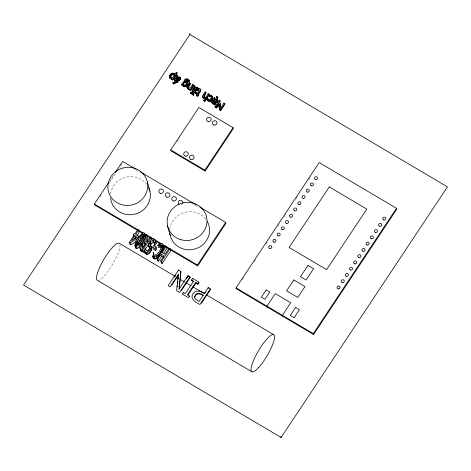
<?xml version="1.0" encoding="UTF-8"?>
<svg xmlns="http://www.w3.org/2000/svg" width="471" height="471" viewBox="0 0 471 471"><rect width="100%" height="100%" fill="white"/><g stroke="black" fill="none" stroke-linecap="round" stroke-linejoin="round"><path stroke-width="0.35" stroke-dasharray="2.35 1.77" d="M110.137 180.293L113.37 175.43M99.893 197.049L101.512 194.611M109.59 182.442L115.648 173.316M120.499 166.01L122.113 163.578M177.014 141.753L179.834 137.508M242.394 279.627L244.013 277.183M254.157 261.905L255.782 259.456M265.921 244.178L267.546 241.735M277.69 226.457L279.309 224.013M284.178 216.678L285.803 214.234M295.941 198.956L297.566 196.507M308.923 179.398L310.548 176.955M136.196 170.214L139.357 172.086M195.606 205.38L198.138 206.875M110.638 193.828A20 18.987 -15.6 0 1 125.492 177.343A20 18.987 -15.6 0 1 146.593 184.143M169.801 229.601A20 18.987 -15.6 0 1 185.462 212.221A20 18.987 -15.6 0 1 207.04 220.976M182.071 204.255A2.337 2.22 -15.6 0 1 180.999 204.808M119.993 244.702A21.536 5.004 -59.4 0 1 112.675 264.143A21.536 5.004 -59.4 0 1 99.087 280.227"/><path stroke-width="0.71" d="M151.65 249.289L151.061 246.215L150.013 244.184L149.896 243.13L150.526 241.788L152.628 240.287L153.334 240.498L154.205 242.335L154.835 245.444L156.237 243.336L154.824 239.456L153.087 238.744C150.361 239.38 148.971 242.129 148.383 244.637L149.601 247.958L148.966 249.365L147.647 250.596L146.346 250.584L145.633 249.589L145.445 248.135L144.108 250.148L145.168 253.386L147.04 254.428C150.349 253.581 152.798 249.43 151.061 246.215M141.93 244.714L141.918 247.658L142.742 248.146L145.916 243.372L144.45 242.683L141.93 244.714L142.513 248.305M160.888 244.973L161.482 247.092L159.846 246.998L158.444 247.581L157.85 245.462L160.099 244.755L161.429 245.732C161.135 249.571 158.574 253.592 155.083 255.317L153.558 254.64L153.258 252.379L153.999 255.629M211.591 97.209L210.484 99.463L209.124 99.946L207.381 98.28L206.781 99.187L206.957 99.823L208.164 101.053L210.254 101.377L211.691 100.458L212.692 98.698L212.556 97.002L211.308 95.413L209.607 94.93L209.053 95.86L209.23 96.496L211.332 96.973L211.767 97.844L211.155 96.331L209.053 95.86M212.692 98.698L212.556 97.002M188.223 86.546L189.324 88.106L190.243 88.065L192.615 84.497L193.44 84.986L193.622 85.628L190.443 90.408L187.47 88.672L187.034 87.394L187.517 85.804L189.577 82.702L190.584 83.826L188.4 87.188L188.223 86.546L190.402 83.19M202.624 96.62L203.448 97.756L205.38 97.974L205.562 98.616L203.625 98.392L202.624 96.62L203.107 95.03L205.168 91.927L206.174 93.052L203.99 96.414L203.813 95.772L205.992 92.416M178.497 275.082L178.326 274.475L170.131 286.821L168.135 285.644L178.491 270.048L180.876 271.461L179.033 289.1L187.964 275.653L189.954 276.83L190.125 277.443L181.364 290.636M179.28 289.006L180.876 271.461M178.326 274.475L176.578 290.636L179.604 292.426L189.954 276.83M177.202 287.027L177.355 285.626M177.585 283.518L177.808 281.405M178.038 279.297L178.268 277.189M134.741 245.208L135.371 246.15L136.525 246.28C140.611 243.454 143.773 238.762 144.744 233.91L144.114 232.974L142.96 232.845C138.745 236.23 132.692 242.624 135.96 248.27L137.114 248.4L139.345 246.804L140.923 244.879M140.664 242.324L141.259 244.443C143.178 241.346 146.546 237.79 144.744 233.91M186.963 80.306L186.145 81.507L185.968 80.865L186.787 79.664L186.963 80.306L188.924 81.777L189.525 80.965L188.047 79.269L186.975 78.834L185.545 79.034L181.453 84.556L182.418 84.839C183.925 87.712 188.023 85.345 187.799 82.608L186.863 81.206L185.038 80.894M182.418 84.839C183.26 88.795 189.112 85.869 187.799 82.608M144.414 250.395L143.213 252.203L140.764 250.596C138.621 247.134 140.994 242.371 144.738 241.382L146.163 234.552L147.246 235.194L147.835 237.313L146.787 242.141M169.401 76.702L170.09 74.671L171.426 73.352L172.957 72.981L174.9 74.347L176.225 72.34L177.055 72.834L177.231 73.47L172.886 80.017L169.825 78.162L169.554 75.725M220.057 100.735L216.413 106.228L216.589 106.87L220.234 101.377L220.057 100.735L219.186 100.223L214.953 106.599L216.165 107.311L220.098 104.697L220.34 108.56L223.99 103.061L224.802 103.543L224.979 104.185L220.746 110.561L219.557 109.855L219.38 109.219L220.599 103.502L219.969 107.276M219.557 109.855L219.763 108.566M147.246 235.194L145.892 241.405L146.846 241.964L150.19 236.937L151.026 237.431L151.615 239.545M179.321 77.774L179.504 78.41L178.768 77.15L179.321 77.774L178.556 78.975L176.207 78.274L177.084 76.95L180.057 77.038L180.234 77.674M196.884 89.561L196.884 88.159L195.506 87.288L194.647 87.341L193.764 88.666L193.94 89.307L194.823 87.977L194.647 87.341M216.636 101.247L216.631 99.846L215.259 98.975L214.393 99.028L213.51 100.352L213.693 100.994L214.57 99.664L214.393 99.028M170.425 76.514L171.002 75.089L172.574 73.876L174.464 75.001L172.663 77.709L170.738 77.291L170.425 76.514L170.914 77.927L170.738 77.291M170.608 77.156L171.179 75.725L172.757 74.512L174.641 75.643M153.558 254.64L152.61 256.189C157.655 258.567 164.791 247.699 161.859 243.519L159.186 243.454L157.85 245.462M162 248.776L162.589 250.896L163.372 248.494L162.713 244.608M135.948 244.072L137.138 241.181L140.146 236.648L142.389 234.37L143.184 234.375L143.537 235.076L142.336 237.99L138.121 243.966L137.102 244.755L136.302 244.749L135.948 244.072L136.343 245.485M194.758 297.236C195.542 292.85 200.787 293.286 203.337 295.823M144.108 250.148L145.433 252.073L146.446 252.309L147.641 251.926L149.949 249.701L151.061 247.169M196.884 88.159L197.061 88.801L195.689 87.924L194.605 85.675L192.056 89.784L192.121 90.532L193.54 92.404L193.799 94.565L193.451 95.283L192.739 94.859L192.927 93.282L192.539 92.699L191.832 92.628L191.085 93.346L191.261 93.988L192.015 93.264L192.721 93.335L192.539 92.699M178.945 77.792L178.126 77.532L177.043 75.283L174.5 79.393L175.183 81.43L177.632 82.684L178.126 81.836L177.944 81.195L177.008 80.977L175.777 78.916L178.209 79.858L179.263 79.705L180.322 78.304L180.505 78.945L179.439 80.341L178.391 80.494L175.96 79.558L176.572 80.588M213.881 102.666L213.086 100.994L215.518 101.936L216.566 101.783L217.631 100.382L217.367 99.116L216.077 99.228L216.807 100.488L216.631 99.846M213.263 101.636L215.694 102.572L216.748 102.419L217.808 101.024L217.367 99.116M174.741 80.782L174.876 78.557M213.086 100.994L214.317 103.055L215.253 103.273L215.43 103.914L214.935 104.762L212.486 103.508L211.809 101.471L214.352 97.362L215.435 99.611L216.254 99.87M206.781 99.187L207.988 100.411L210.072 100.741L211.514 99.823L212.509 98.056M150.013 244.184L150.608 246.304L150.484 245.25L151.12 243.907L153.222 242.406L153.923 242.618L154.835 245.444M193.451 95.283L193.363 91.763L190.908 92.31L190.372 92.928L191.261 93.988M142.389 234.37L142.978 236.489L140.735 238.768L136.843 245.002L136.254 242.883M182.854 84.185L184.726 85.316L186.269 84.162L186.669 83.42L186.457 82.036L184.597 81.56L182.854 84.185L183.031 84.821L184.773 82.195L184.597 81.56M177.632 82.684L177.449 82.042L177.944 81.195M193.54 92.404L195.188 93.07L195.012 92.434L195.506 91.586L194.57 91.368L193.34 89.307L195.765 90.244L196.819 90.096L198.756 88.189L200.305 89.048L200.569 91.25L198.579 94.294L198.697 95.295L197.225 96.337L196.219 95.207L197.131 93.835L195.612 92.934L196.054 92.263L197.579 93.164L197.755 93.806M195.188 93.07L195.683 92.228L195.506 91.586M214.935 104.762L214.758 104.12L215.253 103.273M198.697 95.295L198.403 93.652L200.387 90.615L200.305 89.048M189.884 34.465L23.55 285.037L281.116 437.471L447.45 186.893L189.884 34.465L189.619 33.529M172.886 80.017L172.71 79.381L177.055 72.834M176.384 78.916L177.267 77.585L177.084 76.95M137.626 230.396L94.642 204.962L94.383 204.031L108.925 182.118M115.389 172.386L122.66 161.429L135.936 169.283M190.443 90.408L190.266 89.767L193.44 84.986M197.314 94.471L195.789 93.57L196.23 92.905L196.054 92.263M197.579 93.164L199.086 90.891L197.614 87.423L196.325 87.541L196.501 88.177M170.714 149.925L198.903 107.453L233.057 127.665L233.316 128.595L205.126 171.067L170.973 150.855L170.714 149.925L204.867 170.137L205.126 171.067M206.01 97.933L205.833 97.291L208.206 93.723L209.03 94.212L209.212 94.854L204.785 101.512L203.778 100.388L205.38 97.974M204.785 101.512L204.608 100.876L209.03 94.212M216.26 97.373L216.813 96.537L217.755 97.097L217.932 97.733L217.378 98.569L216.436 98.015L216.26 97.373L217.202 97.933L217.378 98.569M217.202 97.933L217.755 97.097M133.687 236.307L133.293 234.894L134.194 233.534L134.941 233.975L137.832 229.618L138.639 230.101L139.233 232.221L137.067 235.482M136.443 241.594L130.797 244.855L130.02 244.396L129.431 242.282L134.041 235.335L133.293 234.894M134.847 235.812L131.562 240.763L136.967 237.066L134.847 235.812L135.442 237.932L134.712 239.032M138.639 230.101L135.754 234.452L138.527 236.095L137.732 238.385L130.202 242.742L129.431 242.282M220.746 110.561L220.569 109.92L224.802 103.543M143.213 252.203L142.619 250.089L151.026 237.431M145.215 249.194L149.213 243.166M154.247 243.324L155.648 241.217M152.663 247.187L153.687 245.644L156.066 247.057L156.655 249.171L155.636 250.713L153.258 249.306L152.663 247.187L155.041 248.594L155.636 250.713M204.867 170.137L233.057 127.665M155.041 248.594L156.066 247.057M158.456 261.228L157.867 259.109L161.164 254.146L161.753 256.265L158.456 261.228L157.626 260.734L157.031 258.614L165.433 245.956L166.269 246.451L166.864 248.57L163.496 253.639M166.269 246.451L162.154 252.65L165.044 254.358L169.16 248.158L169.996 248.653L170.584 250.772L162.183 263.43L161.347 262.936L160.758 260.816L164.049 255.853L161.164 254.146M162.183 263.43L161.588 261.311L169.996 248.653M174.282 277.254L175.471 275.453M171.862 285.079L178.103 275.67M186.51 278.708L187.729 276.871M225.686 222.4L225.95 223.331L197.673 265.932L197.414 265.002L225.686 222.4L199.775 207.063M193.569 281.187L185.333 293.604L183.284 292.391L182.23 293.981L188.453 297.666L189.507 296.071L187.464 294.864L195.7 282.453L197.749 283.66L197.914 284.272L198.974 282.677L198.803 282.07L192.58 278.385L191.526 279.98L191.697 280.586L193.74 281.799L193.569 281.187L191.526 279.98M188.023 294.881L195.871 283.059L195.7 282.453M197.749 283.66L198.803 282.07M208.2 287.634L204.343 293.445C201.146 290.766 195.53 289.706 192.986 293.798C189.519 298.832 196.171 302.788 199.981 304.49L210.331 288.894L208.2 287.634L208.37 288.24M204.897 293.474L205.674 292.308M201.347 303.3L210.502 289.5L210.331 288.894M236.048 287.863L319.214 162.577L396.482 208.306L396.741 209.236L313.58 334.522L236.307 288.794L236.048 287.863L313.321 333.592L313.58 334.522M313.321 333.592L396.482 208.306M188.924 81.777L188.747 81.142L189.348 80.329M190.549 93.564L191.085 92.952M193.34 89.307L193.516 89.949L195.948 90.885L196.996 90.732L198.456 89.555L198.273 88.913M142.519 246.833L145.044 244.802L144.45 242.683M152.61 256.189L153.199 258.308L155.177 258.985L157.897 257.46L157.308 255.347M193.764 88.666L195.371 89.343L196.707 88.925M216.454 100.611L215.117 101.029L213.51 100.352M196.219 95.207L197.049 95.695L198.521 94.653M214.953 106.599L215.129 107.235L216.342 107.953L220.281 105.339L220.098 104.697M216.413 106.228L220.599 103.502M219.58 104.921L220.775 104.144M172.769 82.749L173.834 83.379L175.689 82.242L175.866 82.884L174.017 84.021L172.945 83.385L172.769 82.749L175.029 81.854L175.689 82.242M177.267 77.585L178.126 77.532M194.823 87.977L195.689 87.924M214.57 99.664L215.435 99.611M203.813 95.772L204.914 97.332L205.833 97.291M184.773 82.195L186.634 82.678L186.457 82.036M182.595 85.481L181.635 85.192L181.453 84.556M187.034 87.394L187.858 88.53L190.266 89.767M169.825 78.162L169.642 77.521L172.71 79.381M174.564 80.141L175.807 81.371L177.449 82.042M193.363 91.763L195.012 92.434M211.868 102.219L213.11 103.449L214.758 104.12M219.38 109.219L220.569 109.92M203.778 100.388L204.608 100.876M190.372 92.928L191.085 93.346M192.557 94.224L193.269 94.642M140.358 171.903L195.983 204.82M94.383 204.031L143.054 232.833M144.32 233.581L197.414 265.002M138.892 231.143L142.684 233.386M144.579 234.511L152.162 238.997M155.324 240.869L160.381 243.86M162.907 245.356L164.803 246.48M166.069 247.228L197.673 265.932M161.753 256.265L163.49 257.29M188.63 276.559L190.125 277.443M139.846 247.51L140.175 248.476L142.619 250.089M157.031 258.614L157.867 259.109M160.758 260.816L161.588 261.311M195.871 283.059L197.914 284.272M175.171 276.377L119.033 243.154A21.536 5.004 -59.4 0 0 103.485 260.027A21.536 5.004 -59.4 0 0 97.479 280.41L252.026 371.866M176.437 277.125L178.326 278.243M180.216 279.362L184.632 281.976M185.898 282.724L190.943 285.709M192.833 286.827L204.19 293.551M206.71 295.04L273.574 334.61M186.787 79.664L188.747 81.142M199.94 89.237L200.481 89.684M208.865 100.17L207.381 98.28M204.361 96.932L205.097 97.974L204.914 97.332M192.121 90.532L192.739 91.821L192.562 91.18M144.709 235.094L145.339 236.03M148.383 244.637L149.613 248.305L149.024 246.186M163.307 246.727L162.383 243.972M212.733 97.638L212.133 96.113M155.689 242.165L156.237 243.336M198.992 90.874L197.614 87.423M151.65 248.329L150.767 245.432M187.976 83.249L187.517 81.807M223.99 103.061L224.167 103.702M282.671 316.229L282.412 315.299L290.725 302.771L275.27 293.627L266.957 306.156L267.216 307.086M219.186 100.223L219.362 100.859M216.813 96.537L216.99 97.179M217.631 100.382L217.808 101.024M217.343 101.065L217.525 101.707M216.566 101.783L216.748 102.419M214.352 97.362L214.529 98.003M215.518 101.936L215.694 102.572M215.117 101.029L215.294 101.671M216.165 107.311L216.342 107.953M214.37 101.612L214.552 102.248M214.317 103.055L214.493 103.697M214.011 103.873L214.187 104.515M211.308 95.413L211.485 96.049M211.155 96.331L211.332 96.973M211.944 99.257L212.127 99.899M213.11 103.449L213.292 104.091M211.497 97.944L211.673 98.58M212.18 100.635L212.362 101.271M211.514 99.823L211.691 100.458M212.309 102.866L212.486 103.508M211.09 98.751L211.267 99.393M211.809 101.471L212.05 102.861M209.978 95.825L210.16 96.461M209.607 94.93L209.783 95.566M208.206 93.723L208.382 94.359M210.072 100.741L210.254 101.377M209.03 100.794L209.206 101.43M207.988 100.411L208.164 101.053M205.168 91.927L205.344 92.563M207.281 99.84L207.458 100.476M204.184 95.136L204.367 95.778M204.326 98.033L204.502 98.674M203.107 95.03L203.284 95.672M203.448 97.756L203.625 98.392M202.877 97.256L203.06 97.897M200.387 90.615L200.569 91.25M198.756 88.189L198.933 88.831M197.596 89.378L197.773 90.014M198.403 93.652L198.579 94.294M196.819 90.096L196.996 90.732M196.113 89.36L196.295 90.002M194.605 85.675L194.782 86.311M195.765 90.244L195.948 90.885M195.371 89.343L195.547 89.979M197.049 95.695L197.225 96.337M195.612 92.934L195.789 93.57M194.623 89.92L194.8 90.562M192.615 84.497L192.792 85.133M194.258 92.186L194.441 92.822M193.457 92.646L193.634 93.282M193.622 93.923L193.799 94.565M192.056 89.784L192.298 91.174M188.747 79.764L188.924 80.4M189.577 82.702L189.754 83.338M191.832 92.628L192.015 93.264M186.975 78.834L187.152 79.475M188.594 85.91L188.777 86.552M189.436 89.278L189.619 89.92M187.682 83.567L187.858 84.209M186.863 81.206L187.04 81.848M188.736 88.807L188.912 89.449M187.134 84.65L187.317 85.286M187.517 85.804L187.694 86.44M185.545 79.034L185.721 79.676M187.858 88.53L188.035 89.166M187.105 86.64L187.281 87.282M186.269 84.162L186.451 84.798M187.287 88.03L187.47 88.672M185.439 81.577L185.621 82.213M184.679 79.77L184.856 80.406M186.263 85.604L186.445 86.24M185.686 84.851L185.868 85.486M184.267 80.317L184.449 80.953M185.286 86.111L185.462 86.752M184.314 86.199L184.491 86.835M183.419 85.899L183.596 86.54M182.813 85.422L182.989 86.058M280.857 436.535L281.116 437.471M180.04 78.987L180.216 79.628M179.263 79.705L179.439 80.341M178.556 78.975L178.739 79.611M177.532 76.278L177.708 76.92L177.043 75.283M176.225 72.34L176.407 72.981M178.209 79.858L178.391 80.494M177.808 78.951L177.991 79.593M177.067 79.534L177.243 80.17M174.488 73.753L174.664 74.389L173.893 73.288M176.702 81.795L176.878 82.437M174.046 74.459L174.223 75.101M175.807 81.371L175.983 82.013M175 80.788L175.183 81.43M174.5 79.393L174.676 80.035M175.029 81.854L175.212 82.496M172.574 73.876L172.757 74.512M171.426 73.352L171.603 73.988M171.609 74.365L171.785 75.007M173.834 83.379L174.017 84.021M171.002 75.089L171.179 75.725M171.88 78.887L172.062 79.528M170.502 74.13L170.679 74.765M170.584 75.855L170.767 76.496M170.09 74.671L170.266 75.313M171.232 78.433L171.409 79.075M170.29 78.133L170.467 78.769M192.58 278.385L192.751 278.997M187.964 275.653L188.135 276.265M189.507 296.071L189.678 296.683M167.576 225.95L170.172 235.253M178.491 270.048L178.656 270.654M183.284 292.391L183.455 292.997M147.299 181.871A20 18.987 -15.6 0 1 121.706 204.679A20 18.987 -15.6 0 1 114.447 172.592A20 18.987 -15.6 0 1 147.299 181.871L149.902 191.173M162.783 246.374L163.372 248.494M162.501 247.499L163.09 249.618M161.429 245.732L161.824 247.145M160.099 244.755L160.693 246.875M161.276 250.195L161.865 252.315M159.251 244.879L159.846 246.998M160.328 251.732L160.917 253.851M159.286 253.192L159.881 255.311M154.824 239.456L155.412 241.576M158.285 254.387L158.88 256.501M154.406 243.042L154.8 244.455M153.334 240.498L153.923 242.618M152.628 240.287L153.222 242.406M156.337 256.094L156.925 258.214M150.526 241.788L151.12 243.907M154.588 256.866L155.177 258.985M153.817 256.878L154.411 258.997M149.896 243.13L150.484 245.25M153.14 256.63L153.729 258.75M150.708 248.329L151.303 250.448M149.949 249.701L150.543 251.82M144.114 232.974L144.509 234.387M144.562 235.5L145.156 237.62M148.865 251.025L149.454 253.145M143.184 234.375L143.578 235.788M145.18 242.936L145.574 244.349M147.641 251.926L148.235 254.046M143.567 237.767L144.155 239.886M145.445 248.135L146.034 250.254M142.76 239.162L143.355 241.282M146.446 252.309L147.04 254.428M141.371 235.164L141.965 237.284M145.433 252.073L146.028 254.193M141.759 240.74L142.348 242.859M144.579 251.267L145.168 253.386M140.146 236.648L140.735 238.768M141.906 243.101L142.501 245.22M138.586 238.891L139.18 241.011M139.663 243.637L140.258 245.756M141 249.13L141.594 251.249M140.175 248.476L140.764 250.596M138.757 244.685L139.345 246.804M137.138 241.181L137.726 243.301M136.525 246.28L137.114 248.4M135.371 246.15L135.96 248.27M130.202 242.742L130.797 244.855M148.971 246.757L149.201 247.593M180.057 77.038L180.505 78.945M220.281 105.339L220.44 107.912M148.777 187.805A20 18.987 -15.6 0 1 135.336 214.028A20 18.987 -15.6 0 1 110.585 198.097M207.393 221.594A20 18.987 -15.6 0 1 195.653 248.765A20 18.987 -15.6 0 1 169.913 233.863M179.245 204.549A2.337 2.22 -15.6 0 1 178.444 201.653A2.337 2.22 -15.6 0 1 181.412 200.569A2.337 2.22 -15.6 0 1 182.724 203.272M194.588 296.63C194.376 299.173 197.255 300.31 199.033 301.446L203.166 295.217C200.617 292.679 195.371 292.238 194.588 296.63M329.3 186.91L289.112 247.452L326.615 269.647L366.803 209.106L329.3 186.91M266.162 289.948L261.387 297.136L264.99 299.273L269.765 292.079L266.162 289.948M293.81 279.957L286.592 290.831L297.766 297.448L304.984 286.574L293.81 279.957M307.981 265.391L300.492 276.671L306.109 279.992L313.592 268.717L307.981 265.391M295.605 307.392L290.248 315.458L294.087 317.731L299.444 309.665L295.605 307.392M315.576 179.563A1.537 1.46 -15.6 0 0 317.548 177.808A1.537 1.46 -15.6 0 0 315.017 177.09A1.537 1.46 -15.6 0 0 315.576 179.563M311.419 185.827A1.537 1.46 -15.6 0 0 313.386 184.073A1.537 1.46 -15.6 0 0 310.86 183.354A1.537 1.46 -15.6 0 0 311.419 185.827M307.327 192.103A1.537 1.46 -15.6 0 0 309.212 190.272A1.537 1.46 -15.6 0 0 306.656 189.666A1.537 1.46 -15.6 0 0 307.327 192.103M303.1 198.356A1.537 1.46 -15.6 0 0 305.073 196.601A1.537 1.46 -15.6 0 0 302.547 195.883A1.537 1.46 -15.6 0 0 303.1 198.356M298.944 204.62A1.537 1.46 -15.6 0 0 300.916 202.866A1.537 1.46 -15.6 0 0 298.384 202.153A1.537 1.46 -15.6 0 0 298.944 204.62M294.716 210.861A1.537 1.46 -15.6 0 0 296.771 209.201A1.537 1.46 -15.6 0 0 294.287 208.365A1.537 1.46 -15.6 0 0 294.716 210.861M290.631 217.149A1.537 1.46 -15.6 0 0 292.597 215.394A1.537 1.46 -15.6 0 0 290.071 214.682A1.537 1.46 -15.6 0 0 290.631 217.149M286.468 223.413A1.537 1.46 -15.6 0 0 288.44 221.658A1.537 1.46 -15.6 0 0 285.909 220.946A1.537 1.46 -15.6 0 0 286.468 223.413M282.017 229.56A1.537 1.46 -15.6 0 0 284.313 228.229A1.537 1.46 -15.6 0 0 282.011 227.022A1.537 1.46 -15.6 0 0 282.017 229.56M277.978 235.877A1.537 1.46 -15.6 0 0 280.151 234.364A1.537 1.46 -15.6 0 0 277.743 233.357A1.537 1.46 -15.6 0 0 277.978 235.877M273.922 242.182A1.537 1.46 -15.6 0 0 275.977 240.528A1.537 1.46 -15.6 0 0 273.498 239.686A1.537 1.46 -15.6 0 0 273.922 242.182M269.677 248.417A1.537 1.46 -15.6 0 0 271.832 246.875A1.537 1.46 -15.6 0 0 269.412 245.897A1.537 1.46 -15.6 0 0 269.677 248.417M383.836 219.951A1.537 1.46 -15.6 0 0 385.802 218.197A1.537 1.46 -15.6 0 0 383.276 217.484A1.537 1.46 -15.6 0 0 383.836 219.951M379.673 226.221A1.537 1.46 -15.6 0 0 381.645 224.467A1.537 1.46 -15.6 0 0 379.114 223.749A1.537 1.46 -15.6 0 0 379.673 226.221M375.517 232.486A1.537 1.46 -15.6 0 0 377.483 230.731A1.537 1.46 -15.6 0 0 374.957 230.013A1.537 1.46 -15.6 0 0 375.517 232.486M371.36 238.75A1.537 1.46 -15.6 0 0 373.326 236.995A1.537 1.46 -15.6 0 0 370.801 236.277A1.537 1.46 -15.6 0 0 371.36 238.75M367.203 245.014A1.537 1.46 -15.6 0 0 369.17 243.26A1.537 1.46 -15.6 0 0 366.644 242.541A1.537 1.46 -15.6 0 0 367.203 245.014M363.041 251.279A1.537 1.46 -15.6 0 0 365.013 249.524A1.537 1.46 -15.6 0 0 362.482 248.806A1.537 1.46 -15.6 0 0 363.041 251.279M358.884 257.543A1.537 1.46 -15.6 0 0 360.851 255.788A1.537 1.46 -15.6 0 0 358.325 255.07A1.537 1.46 -15.6 0 0 358.884 257.543M354.728 263.807A1.537 1.46 -15.6 0 0 356.694 262.053A1.537 1.46 -15.6 0 0 354.168 261.334A1.537 1.46 -15.6 0 0 354.728 263.807M350.565 270.071A1.537 1.46 -15.6 0 0 352.538 268.317A1.537 1.46 -15.6 0 0 350.006 267.599A1.537 1.46 -15.6 0 0 350.565 270.071M346.409 276.336A1.537 1.46 -15.6 0 0 348.375 274.581A1.537 1.46 -15.6 0 0 345.849 273.863A1.537 1.46 -15.6 0 0 346.409 276.336M342.252 282.6A1.537 1.46 -15.6 0 0 344.219 280.846A1.537 1.46 -15.6 0 0 341.693 280.133A1.537 1.46 -15.6 0 0 342.252 282.6M338.09 288.864A1.537 1.46 -15.6 0 0 340.062 287.11A1.537 1.46 -15.6 0 0 337.536 286.397A1.537 1.46 -15.6 0 0 338.09 288.864M180.946 239.733A20 18.987 -15.6 0 0 206.539 216.925A20 18.987 -15.6 0 0 173.687 207.652A20 18.987 -15.6 0 0 180.946 239.733M173.352 200.97A2.337 2.22 -15.6 0 0 176.348 198.303A2.337 2.22 -15.6 0 0 172.504 197.219A2.337 2.22 -15.6 0 0 173.352 200.97M166.917 197.161A2.337 2.22 -15.6 0 0 169.907 194.494A2.337 2.22 -15.6 0 0 166.063 193.41A2.337 2.22 -15.6 0 0 166.917 197.161M160.476 193.351A2.337 2.22 -15.6 0 0 163.466 190.684A2.337 2.22 -15.6 0 0 159.628 189.601A2.337 2.22 -15.6 0 0 160.476 193.351M185.115 155.995A2.308 2.19 -15.6 0 0 188.265 153.581A2.308 2.19 -15.6 0 0 184.573 152.239A2.308 2.19 -15.6 0 0 185.115 155.995M190.808 159.386A2.308 2.19 -15.6 0 0 194.099 157.161A2.308 2.19 -15.6 0 0 190.514 155.601A2.308 2.19 -15.6 0 0 190.808 159.386M213.969 125.039A2.308 2.19 -15.6 0 0 216.925 122.407A2.308 2.19 -15.6 0 0 213.133 121.335A2.308 2.19 -15.6 0 0 213.969 125.039M208.153 121.595A2.308 2.19 -15.6 0 0 211.102 118.963A2.308 2.19 -15.6 0 0 207.311 117.891A2.308 2.19 -15.6 0 0 208.153 121.595M258.555 367.651A21.536 5.004 -59.4 0 0 274.44 335.699A21.536 5.004 -59.4 0 0 255.4 356.37A21.536 5.004 -59.4 0 0 258.555 367.651"/></g></svg>
